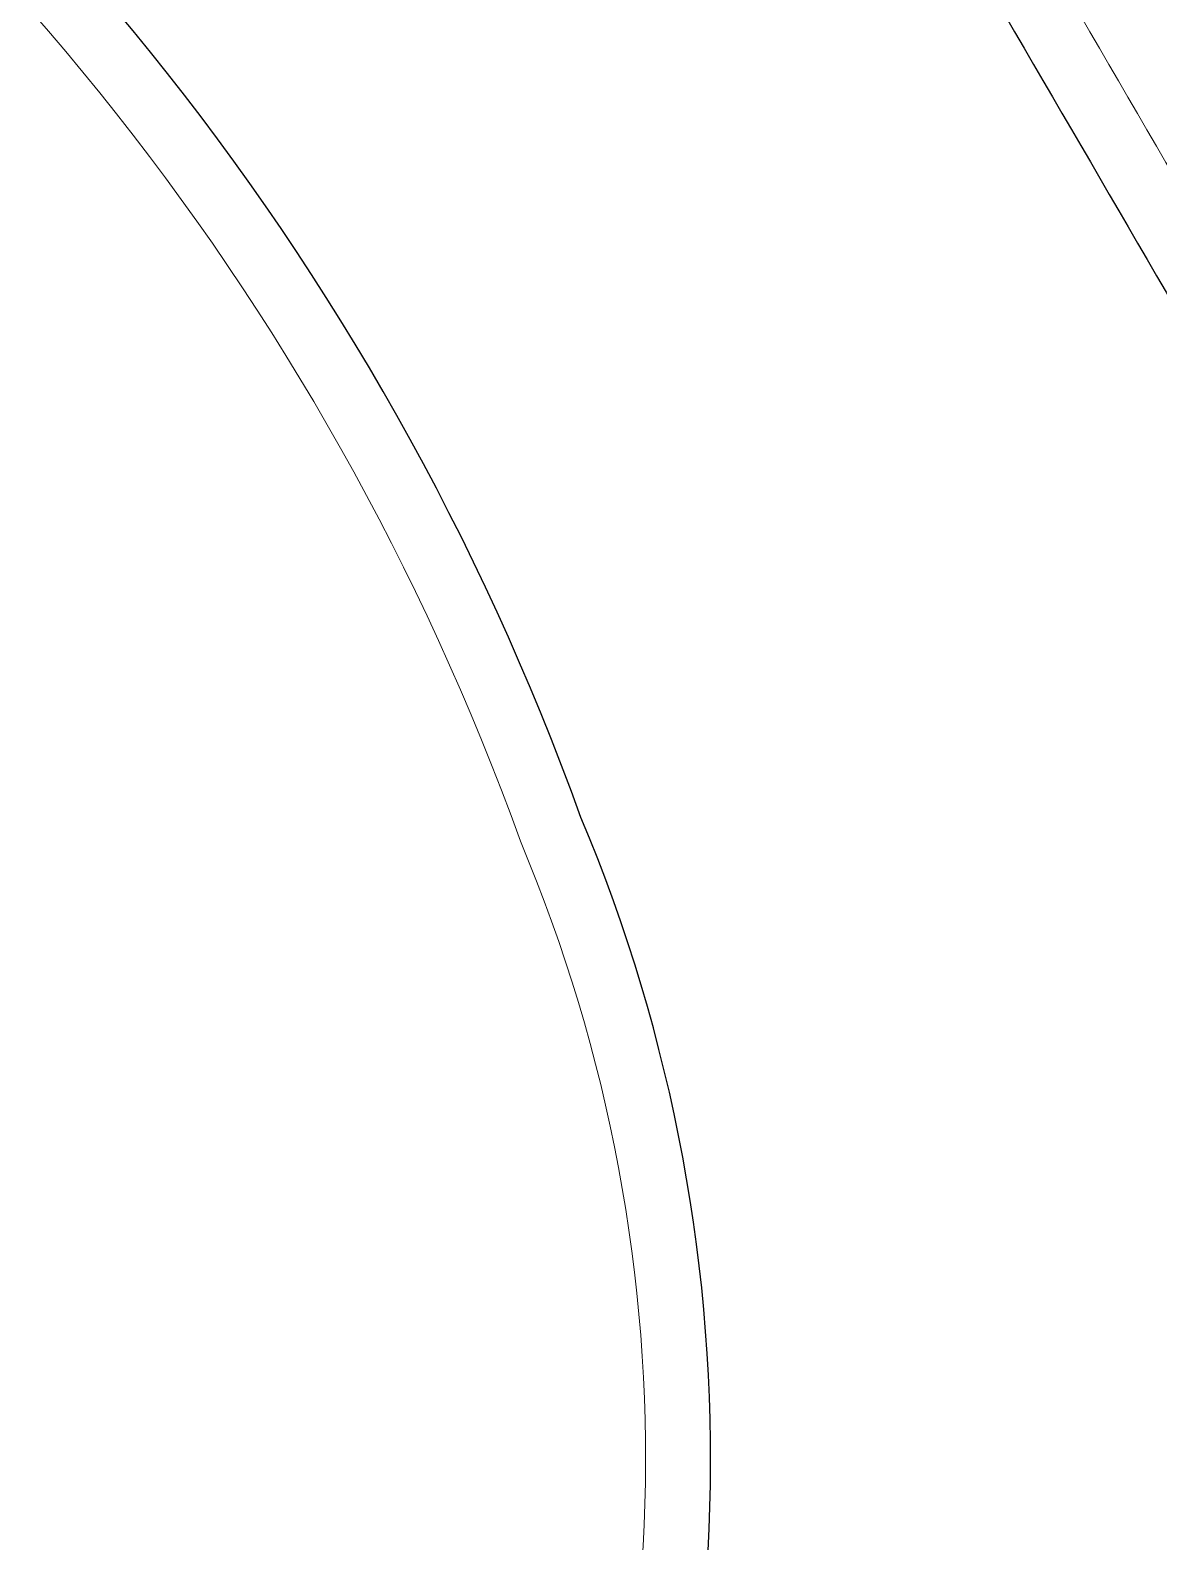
# Model space of a CAD drawing. Extents: x -2063571 to 559285, y 565862 to 1758715.
# Drawn here: x -2062801.461 to -2062799.276, y 566283.778 to 566286.706 of the extents above; entities that cross this region are included whole.
import ezdxf

# ---------------------------------------------------------------- set-up
doc = ezdxf.new("R2010")
doc.units = 0
doc.header["$MEASUREMENT"] = 0
doc.linetypes.add('ACAD_ISO10W100', pattern=[18, 12, -3, 0, -3])
doc.linetypes.add('DASHDOT', pattern=[1, 0.5, -0.25, 0, -0.25])
doc.layers.add('k-timduong', color=1, linetype='DASHDOT')
doc.layers.add('Q-TIM DUONG', color=7, linetype='ACAD_ISO10W100')
for name, color, linetype, lineweight in [('k-viahe', 6, 'CONTINUOUS', 15), ('Q-DUONG', 22, 'CONTINUOUS', 0), ('Q-DUONGGT', 7, 'CONTINUOUS', 0)]:
    doc.layers.add(name, color=color, linetype=linetype, lineweight=lineweight)

# ---------------------------------------------------------------- blocks, each defined once
blk = doc.blocks.new('MB')
at = {"layer": 'k-timduong', "color": 8, "linetype": 'DASHDOT', "ltscale": 6}
blk.add_lwpolyline([(506.31, 645.24), (444.16, 645.24, -0.307526), (205, 803.33)], format="xyb", dxfattribs=at)
at = {"layer": 'k-viahe', "color": 8, "ltscale": 2}
for points in [[(182.78, 337.03, -0.140132), (195.53, 412.55, -0.008634), (231.31, 485.11, 0.21682), (234.12, 586.4, 0.168128), (152.46, 687.72, 0.011985), (128.62, 703.54, -0.067636), (97.65, 727.19, -0.013722), (77.82, 749.36)], [(177.04, 735.33, -0.194279), (266.16, 668.66, -0.001556), (289.56, 628.54, 0.087959), (312.33, 599.38, 0.435168), (371.07, 601.78, -0.214452), (431.77, 629.91, -0.20389)]]:
    blk.add_lwpolyline(points, format="xyb", dxfattribs=at)
at = {"layer": 'Q-DUONGGT', "color": 8, "ltscale": 0.5, "const_width": 0.4}
blk.add_lwpolyline([(205.19, 793.45, 0.280004), (427.19, 641.84, -0.399943), (436.65, 631.81), (436.34, 555.75, -0.058402), (430.83, 510.39), (399.9, 382.65), (457.1, 368.24, -0.411438), (464.38, 356.19), (447.63, 286.93)], format="xyb", dxfattribs=at)
at = {"layer": 'Q-DUONGGT', "color": 8, "ltscale": 0.5}
blk.add_lwpolyline([(201.36, 789.8, 0.277981), (426.68, 636.86), (431.65, 631.64), (431.34, 555.77, -0.058402), (425.97, 511.57), (393.87, 379.01), (455.83, 363.4), (459.51, 357.32), (443.49, 291.11), (435.02, 285.86)], format="xyb", dxfattribs=at)
at = {"layer": 'Q-TIM DUONG', "color": 8, "linetype": 'Continuous', "flags": 128}
for points in [[(186.92, 336.49, -0.129641), (200.05, 410.4, -0.008641), (235.78, 482.87, 0.216648), (238.78, 588.22, 0.167799), (155.22, 691.89, 0.01198), (131.19, 707.83, -0.067701), (101.24, 730.66, -0.008435), (84.3, 749.33), (80.24, 753.53)], [(175.76, 730.49, -0.194218), (261.86, 666.1, -0.001552), (285.19, 626.11, 0.087598), (308.94, 595.7, 0.424136), (374.58, 598.67, -0.192195), (431.63, 625.74, -0.192195)]]:
    blk.add_lwpolyline(points, format="xyb", dxfattribs=at)

msp = doc.modelspace()

# ---------------------------------------------------------------- block references
at = {"layer": 'Q-DUONG', "xscale": 0.02520000000004075, "yscale": 0.02520000000004075, "zscale": 0.02520000000004075}
msp.add_blockref('MB', (-2062806.4117, 566270.358), dxfattribs=at)

doc.saveas('drawing.dxf')
